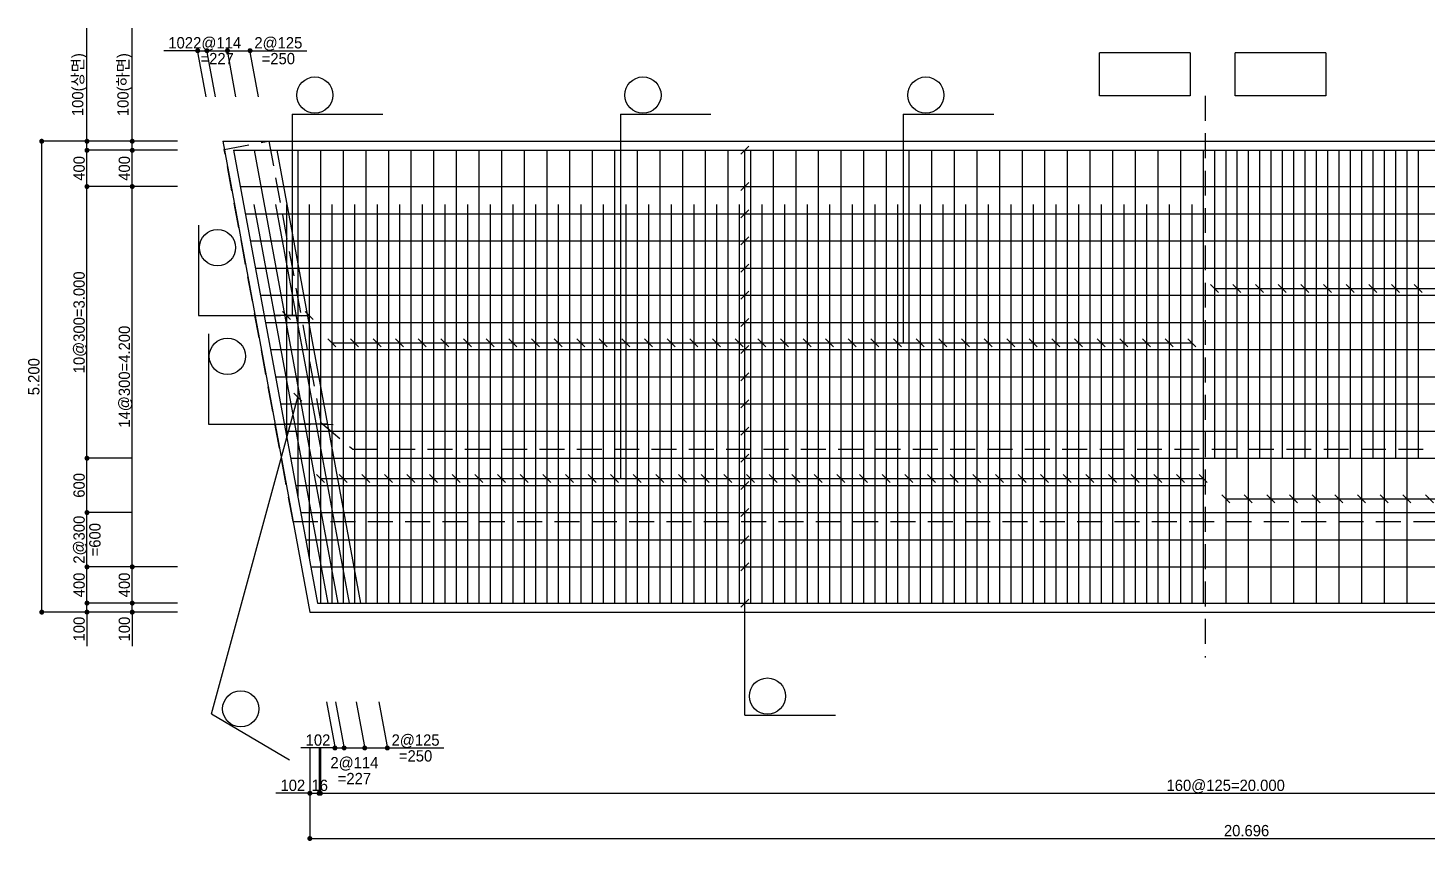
# Model space of a CAD drawing. Extents: x 2629709 to 3675628, y 1179 to 102095.
# Drawn here: x 3149295 to 3164761, y 3100 to 12077 of the extents above; entities that cross this region are included whole.
import ezdxf
from ezdxf.enums import TextEntityAlignment as Align

# ---------------------------------------------------------------- set-up
doc = ezdxf.new("R2010")
doc.units = 0
doc.header["$LTSCALE"] = 550
doc.header["$MEASUREMENT"] = 0
doc.linetypes.add('A-DASHD01', pattern=[0.75, 0.5, -0.25])
for name, color, linetype in [('CS-CNTL', 1, 'A-DASHD01'), ('CS-CONC-MAJR', 4, 'CONTINUOUS'), ('CS-CONC-MINR', 3, 'A-DASHD01'), ('CS-DIML', 1, 'CONTINUOUS'), ('CS-DIMT', 3, 'CONTINUOUS'), ('CS-MISC', 3, 'CONTINUOUS'), ('CS-RBAR-MAJR', 6, 'CONTINUOUS'), ('CS-SYMB', 3, 'CONTINUOUS'), ('CS-SYMB-LIN3', 1, 'CONTINUOUS'), ('CS-TEXT', 3, 'CONTINUOUS'), ('CZ-TEX2', 3, 'CONTINUOUS')]:
    doc.layers.add(name, color=color, linetype=linetype)
doc.styles.add('A_STANDARD', font='Dotum.ttf')

# ---------------------------------------------------------------- blocks, each defined once
blk = doc.blocks.new('CXLEATK')
at = {"layer": 'CS-MISC'}
blk.add_line((-0.883885, 0.883882), (0.883882, -0.883882), dxfattribs=at)
blk = doc.blocks.new('CSBNUM1')
at = {"layer": 'CS-SYMB-LIN3'}
blk.add_line((0, 0), (20, 0), dxfattribs=at)
blk.add_circle((5, 4.2), 4, dxfattribs=at)
at = {"layer": 'CS-TEXT', "style": 'A_STANDARD', "flags": 1}
blk.add_attdef('RB_NO', text='', height=2.5, dxfattribs=at).set_placement((5, 4.2), align=Align.MIDDLE)
for tag, p in [('RB_DIA', (11.5, 1.5)), ('RB_LEN', (1.739, -3.958874))]:
    blk.add_attdef(tag, p, '', height=2.5, dxfattribs=at)
blk = doc.blocks.new('HGPOSMARK')
at = {"layer": 'CS-SYMB-LIN3'}
for p, q in [((-10, 0), (-10, 9.5)), ((10, 9.5), (-10, 9.5)), ((10, 9.5), (10, 0)), ((10, 0), (-10, 0))]:
    blk.add_line(p, q, dxfattribs=at)
at = {"layer": 'CZ-TEX2', "style": 'A_STANDARD', "flags": 1}
blk.add_attdef('DIR', text='', height=4, dxfattribs=at).set_placement((0, 2.515218), align=Align.CENTER)
blk = doc.blocks.new('CXDIMDT2')
at = {"layer": 'CS-MISC', "const_width": 0.5}
blk.add_lwpolyline([(0.25, 0, 1), (-0.25, 0, 1)], format="xyb", close=True, dxfattribs=at)

msp = doc.modelspace()

# ---------------------------------------------------------------- linework, layer by layer
at = {"layer": 'CS-CNTL', "linetype": 'A-DASHD01'}
msp.add_line((3162299, 11327), (3162299, 5127), dxfattribs=at)
at = {"layer": 'CS-CONC-MAJR'}
for p, q in [((3151447, 10827), (3152409, 5627)), ((3151447, 10827), (3172234, 10827)), ((3152409, 5627), (3173104, 5627))]:
    msp.add_line(p, q, dxfattribs=at)
at = {"layer": 'CS-CONC-MINR'}
for p, q in [((3151464, 10737), (3151954, 10827)), ((3151956, 10827), (3152530, 7722)), ((3152224, 6627), (3151464, 10737)), ((3152530, 7722), (3152884, 7427)), ((3152884, 7427), (3171996, 7427)), ((3152224, 6627), (3172937, 6627))]:
    msp.add_line(p, q, dxfattribs=at)
at = {"layer": 'CS-DIML'}
for p, q in [((3149947, 10827), (3149947, 12077)), ((3150447, 10827), (3150447, 12077)), ((3151170, 11827), (3150795, 11827)), ((3151264, 11319), (3151165, 11852)), ((3151170, 11827), (3151272, 11827)), ((3151366, 11319), (3151267, 11852)), ((3151272, 11827), (3151499, 11827)), ((3151593, 11319), (3151494, 11852)), ((3151499, 11827), (3151749, 11827)), ((3151843, 11319), (3151744, 11852)), ((3151749, 11827), (3152374, 11827)), ((3152214, 11127), (3152214, 8902)), ((3155839, 11127), (3155839, 7102)), ((3158964, 11127), (3158964, 8602)), ((3149947, 10827), (3149422, 10827)), ((3149447, 5627), (3149447, 10827)), ((3150447, 10827), (3149922, 10827)), ((3149947, 10727), (3149947, 10827)), ((3150947, 10827), (3150422, 10827)), ((3150447, 10727), (3150447, 10827)), ((3150447, 10727), (3149922, 10727)), ((3149947, 10327), (3149947, 10727)), ((3150947, 10727), (3150422, 10727)), ((3150447, 10327), (3150447, 10727)), ((3157214, 5727), (3157214, 10727)), ((3150447, 10327), (3149922, 10327)), ((3149947, 7327), (3149947, 10327)), ((3150947, 10327), (3150422, 10327)), ((3150447, 6127), (3150447, 10327)), ((3162401, 9202), (3171901, 9202)), ((3151179, 8902), (3152018, 8902)), ((3152257, 8902), (3152018, 8902)), ((3152151, 8902), (3152401, 8902)), ((3152651, 8602), (3162151, 8602)), ((3151323, 4505), (3152276, 8002)), ((3151288, 7702), (3152127, 7702)), ((3152604, 7702), (3152127, 7702)), ((3150447, 7327), (3149922, 7327)), ((3149947, 6727), (3149947, 7327)), ((3152526, 7102), (3162276, 7102)), ((3162526, 6877), (3172026, 6877)), ((3150447, 6727), (3149922, 6727)), ((3149947, 6127), (3149947, 6727)), ((3150447, 6127), (3149922, 6127)), ((3149947, 5727), (3149947, 6127)), ((3150947, 6127), (3150422, 6127)), ((3150447, 5727), (3150447, 6127)), ((3150447, 5727), (3149922, 5727)), ((3149947, 5627), (3149947, 5727)), ((3150947, 5727), (3150422, 5727)), ((3150447, 5627), (3150447, 5727)), ((3157214, 4490), (3157214, 5727)), ((3149947, 5627), (3149422, 5627)), ((3150447, 5627), (3149922, 5627)), ((3149947, 5627), (3149947, 5252)), ((3150947, 5627), (3150422, 5627)), ((3150447, 5627), (3150447, 5252)), ((3152592, 4636), (3152691, 4102)), ((3152694, 4636), (3152793, 4102)), ((3152921, 4636), (3153020, 4102)), ((3153171, 4636), (3153270, 4102)), ((3152686, 4127), (3152311, 4127)), ((3152409, 4127), (3152409, 3602)), ((3152511, 4127), (3152511, 3602)), ((3152526, 4127), (3152526, 3602)), ((3152686, 4127), (3152788, 4127)), ((3152788, 4127), (3153015, 4127)), ((3153015, 4127), (3153265, 4127)), ((3153265, 4127), (3153890, 4127)), ((3152409, 3627), (3152034, 3627)), ((3152409, 3627), (3152511, 3627)), ((3152409, 3627), (3152409, 3102)), ((3152511, 3627), (3152526, 3627)), ((3152526, 3627), (3172526, 3627)), ((3152409, 3127), (3173104, 3127))]:
    msp.add_line(p, q, dxfattribs=at)
at = {"layer": 'CS-RBAR-MAJR'}
for p, q in [((3151567, 10727), (3152492, 5727)), ((3151567, 10727), (3162299, 10727)), ((3151795, 10727), (3152719, 5727)), ((3152045, 10727), (3152969, 5727)), ((3152276, 10727), (3152276, 6895)), ((3152526, 10727), (3152526, 5727)), ((3152776, 10727), (3152776, 5727)), ((3153026, 10727), (3153026, 5727)), ((3153276, 10727), (3153276, 5727)), ((3153526, 10727), (3153526, 5727)), ((3153776, 10727), (3153776, 5727)), ((3154026, 10727), (3154026, 5727)), ((3154276, 10727), (3154276, 5727)), ((3154526, 10727), (3154526, 5727)), ((3154776, 10727), (3154776, 5727)), ((3155026, 10727), (3155026, 5727)), ((3155276, 10727), (3155276, 5727)), ((3155526, 10727), (3155526, 5727)), ((3155776, 10727), (3155776, 5727)), ((3156026, 10727), (3156026, 5727)), ((3156276, 10727), (3156276, 5727)), ((3156526, 10727), (3156526, 5727)), ((3156776, 10727), (3156776, 5727)), ((3157026, 10727), (3157026, 5727)), ((3157276, 10727), (3157276, 5727)), ((3157526, 10727), (3157526, 5727)), ((3157776, 10727), (3157776, 5727)), ((3158026, 10727), (3158026, 5727)), ((3158276, 10727), (3158276, 5727)), ((3158526, 10727), (3158526, 5727)), ((3158776, 10727), (3158776, 5727)), ((3159026, 10727), (3159026, 5727)), ((3159276, 10727), (3159276, 5727)), ((3159526, 10727), (3159526, 5727)), ((3159776, 10727), (3159776, 5727)), ((3160026, 10727), (3160026, 5727)), ((3160276, 10727), (3160276, 5727)), ((3160526, 10727), (3160526, 5727)), ((3160776, 10727), (3160776, 5727)), ((3161026, 10727), (3161026, 5727)), ((3161276, 10727), (3161276, 5727)), ((3161526, 10727), (3161526, 5727)), ((3161776, 10727), (3161776, 5727)), ((3162026, 10727), (3162026, 5727)), ((3162276, 10727), (3162276, 5727)), ((3162299, 10727), (3172150, 10727)), ((3162401, 10727), (3162401, 7327)), ((3162526, 10727), (3162526, 5727)), ((3162651, 10727), (3162651, 7327)), ((3162776, 10727), (3162776, 5727)), ((3162901, 10727), (3162901, 7327)), ((3163026, 10727), (3163026, 5727)), ((3163151, 10727), (3163151, 7327)), ((3163276, 10727), (3163276, 5727)), ((3163401, 10727), (3163401, 7327)), ((3163526, 10727), (3163526, 5727)), ((3163651, 10727), (3163651, 7327)), ((3163776, 10727), (3163776, 5727)), ((3163901, 10727), (3163901, 7327)), ((3164026, 10727), (3164026, 5727)), ((3164151, 10727), (3164151, 7327)), ((3164276, 10727), (3164276, 5727)), ((3164401, 10727), (3164401, 7327)), ((3164526, 10727), (3164526, 5727)), ((3164651, 10727), (3164651, 7327)), ((3151641, 10327), (3162299, 10327)), ((3162299, 10327), (3172217, 10327)), ((3151792, 10127), (3152606, 5727)), ((3152030, 10127), (3152844, 5727)), ((3152151, 10127), (3152151, 7571)), ((3152401, 10127), (3152401, 6219)), ((3152651, 10127), (3152651, 5727)), ((3152901, 10127), (3152901, 5727)), ((3153151, 10127), (3153151, 5727)), ((3153401, 10127), (3153401, 5727)), ((3153651, 10127), (3153651, 5727)), ((3153901, 10127), (3153901, 5727)), ((3154151, 10127), (3154151, 5727)), ((3154401, 10127), (3154401, 5727)), ((3154651, 10127), (3154651, 5727)), ((3154901, 10127), (3154901, 5727)), ((3155151, 10127), (3155151, 5727)), ((3155401, 10127), (3155401, 5727)), ((3155651, 10127), (3155651, 5727)), ((3155901, 10127), (3155901, 5727)), ((3156151, 10127), (3156151, 5727)), ((3156401, 10127), (3156401, 5727)), ((3156651, 10127), (3156651, 5727)), ((3156901, 10127), (3156901, 5727)), ((3157151, 10127), (3157151, 5727)), ((3157401, 10127), (3157401, 5727)), ((3157651, 10127), (3157651, 5727)), ((3157901, 10127), (3157901, 5727)), ((3158151, 10127), (3158151, 5727)), ((3158401, 10127), (3158401, 5727)), ((3158651, 10127), (3158651, 5727)), ((3158901, 10127), (3158901, 5727)), ((3159151, 10127), (3159151, 5727)), ((3159401, 10127), (3159401, 5727)), ((3159651, 10127), (3159651, 5727)), ((3159901, 10127), (3159901, 5727)), ((3160151, 10127), (3160151, 5727)), ((3160401, 10127), (3160401, 5727)), ((3160651, 10127), (3160651, 5727)), ((3160901, 10127), (3160901, 5727)), ((3161151, 10127), (3161151, 5727)), ((3161401, 10127), (3161401, 5727)), ((3161651, 10127), (3161651, 5727)), ((3161901, 10127), (3161901, 5727)), ((3162151, 10127), (3162151, 5727)), ((3151697, 10027), (3162299, 10027)), ((3162299, 10027), (3172267, 10027)), ((3151752, 9727), (3162299, 9727)), ((3162299, 9727), (3172317, 9727)), ((3151808, 9427), (3162299, 9427)), ((3162299, 9427), (3172367, 9427)), ((3151863, 9127), (3162299, 9127)), ((3162299, 9127), (3172417, 9127)), ((3151919, 8827), (3162299, 8827)), ((3162299, 8827), (3172468, 8827)), ((3151974, 8527), (3162299, 8527)), ((3162299, 8527), (3172518, 8527)), ((3152030, 8227), (3162299, 8227)), ((3162299, 8227), (3172568, 8227)), ((3152085, 7927), (3162299, 7927)), ((3162299, 7927), (3172618, 7927)), ((3152141, 7627), (3162299, 7627)), ((3162299, 7627), (3172668, 7627)), ((3152196, 7327), (3162299, 7327)), ((3162299, 7327), (3172719, 7327)), ((3152252, 7027), (3162299, 7027)), ((3152307, 6727), (3162299, 6727)), ((3162299, 6727), (3172819, 6727)), ((3152363, 6427), (3162299, 6427)), ((3162299, 6427), (3172869, 6427)), ((3152418, 6127), (3162299, 6127)), ((3162299, 6127), (3172919, 6127)), ((3152492, 5727), (3162299, 5727)), ((3162299, 5727), (3172986, 5727))]:
    msp.add_line(p, q, dxfattribs=at)

# ---------------------------------------------------------------- block references
at = {"layer": 'CS-RBAR-MAJR', "xscale": 50, "yscale": 50, "zscale": 50}
for p in [(3152214, 11127), (3155839, 11127), (3158964, 11127), (3157214, 4490)]:
    msp.add_blockref('CSBNUM1', p, dxfattribs=at)
at = {"layer": 'CS-RBAR-MAJR'}
for p, xscale, yscale, zscale, rotation in [((3151179, 9902), 50, 50, 50, 270), ((3151288, 8702), 50, 50, 50, 270), ((3151323, 4505), 49.99999999999999, 49.99999999999999, 49.99999999999999, 329.4984559999897)]:
    msp.add_blockref('CSBNUM1', p, dxfattribs=dict(at, xscale=xscale, yscale=yscale, zscale=zscale, rotation=rotation))
at = {"layer": 'CS-SYMB'}
for name, p, xscale, yscale, zscale, rotation in [('CXDIMDT2', (3151170, 11827), 55, 55, 55, 90), ('CXDIMDT2', (3151272, 11827), 55, 55, 55, 90), ('CXDIMDT2', (3151272, 11827), 55, 55, 55, 90), ('CXDIMDT2', (3151499, 11827), 55, 55, 55, 90), ('CXDIMDT2', (3151499, 11827), 55, 55, 55, 90), ('CXDIMDT2', (3151749, 11827), 55, 55, 55, 90), ('CXDIMDT2', (3151749, 11827), 55, 55, 55, 90), ('CXDIMDT2', (3149447, 10827), 55, 55, 55, 90), ('CXDIMDT2', (3149947, 10827), 55, 55, 55, 90), ('CXDIMDT2', (3149947, 10827), 55, 55, 55, 90), ('CXDIMDT2', (3150447, 10827), 55, 55, 55, 90), ('CXDIMDT2', (3150447, 10827), 55, 55, 55, 90), ('CXDIMDT2', (3149947, 10727), 55, 55, 55, 90), ('CXDIMDT2', (3149947, 10727), 55, 55, 55, 90), ('CXDIMDT2', (3150447, 10727), 55, 55, 55, 90), ('CXDIMDT2', (3150447, 10727), 55, 55, 55, 90), ('CXLEATK', (3157214, 10727), 50, 50, 50, 270), ('CXLEATK', (3157214, 10327), 50, 50, 50, 270), ('CXDIMDT2', (3149947, 10327), 55, 55, 55, 90), ('CXDIMDT2', (3149947, 10327), 55, 55, 55, 90), ('CXDIMDT2', (3150447, 10327), 55, 55, 55, 90), ('CXDIMDT2', (3150447, 10327), 55, 55, 55, 90), ('CXLEATK', (3157214, 10027), 50, 50, 50, 270), ('CXLEATK', (3157214, 9727), 50, 50, 50, 270), ('CXLEATK', (3157214, 9427), 50, 50, 50, 270), ('CXLEATK', (3157214, 9127), 50, 50, 50, 270), ('CXLEATK', (3162401, 9202), 50, 50, 50, 180), ('CXLEATK', (3162651, 9202), 50, 50, 50, 180), ('CXLEATK', (3162901, 9202), 50, 50, 50, 180), ('CXLEATK', (3163151, 9202), 50, 50, 50, 180), ('CXLEATK', (3163401, 9202), 50, 50, 50, 180), ('CXLEATK', (3163651, 9202), 50, 50, 50, 180), ('CXLEATK', (3163901, 9202), 50, 50, 50, 180), ('CXLEATK', (3164151, 9202), 50, 50, 50, 180), ('CXLEATK', (3164401, 9202), 50, 50, 50, 180), ('CXLEATK', (3164651, 9202), 50, 50, 50, 180), ('CXLEATK', (3152018, 8902), 50, 50, 50, 42.97640300000003), ('CXLEATK', (3152151, 8902), 50, 50, 50, 180), ('CXLEATK', (3152257, 8902), 50, 50, 50, 42.97640300000003), ('CXLEATK', (3152401, 8902), 50, 50, 50, 180), ('CXLEATK', (3157214, 8827), 50, 50, 50, 270), ('CXLEATK', (3152651, 8602), 50, 50, 50, 180), ('CXLEATK', (3152901, 8602), 50, 50, 50, 180), ('CXLEATK', (3153151, 8602), 50, 50, 50, 180), ('CXLEATK', (3153401, 8602), 50, 50, 50, 180), ('CXLEATK', (3153651, 8602), 50, 50, 50, 180), ('CXLEATK', (3153901, 8602), 50, 50, 50, 180), ('CXLEATK', (3154151, 8602), 50, 50, 50, 180), ('CXLEATK', (3154401, 8602), 50, 50, 50, 180), ('CXLEATK', (3154651, 8602), 50, 50, 50, 180), ('CXLEATK', (3154901, 8602), 50, 50, 50, 180), ('CXLEATK', (3155151, 8602), 50, 50, 50, 180), ('CXLEATK', (3155401, 8602), 50, 50, 50, 180), ('CXLEATK', (3155651, 8602), 50, 50, 50, 180), ('CXLEATK', (3155901, 8602), 50, 50, 50, 180), ('CXLEATK', (3156151, 8602), 50, 50, 50, 180), ('CXLEATK', (3156401, 8602), 50, 50, 50, 180), ('CXLEATK', (3156651, 8602), 50, 50, 50, 180), ('CXLEATK', (3156901, 8602), 50, 50, 50, 180), ('CXLEATK', (3157151, 8602), 50, 50, 50, 180), ('CXLEATK', (3157214, 8527), 50, 50, 50, 270), ('CXLEATK', (3157401, 8602), 50, 50, 50, 180), ('CXLEATK', (3157651, 8602), 50, 50, 50, 180), ('CXLEATK', (3157901, 8602), 50, 50, 50, 180), ('CXLEATK', (3158151, 8602), 50, 50, 50, 180), ('CXLEATK', (3158401, 8602), 50, 50, 50, 180), ('CXLEATK', (3158651, 8602), 50, 50, 50, 180), ('CXLEATK', (3158901, 8602), 50, 50, 50, 180), ('CXLEATK', (3159151, 8602), 50, 50, 50, 180), ('CXLEATK', (3159401, 8602), 50, 50, 50, 180), ('CXLEATK', (3159651, 8602), 50, 50, 50, 180), ('CXLEATK', (3159901, 8602), 50, 50, 50, 180), ('CXLEATK', (3160151, 8602), 50, 50, 50, 180), ('CXLEATK', (3160401, 8602), 50, 50, 50, 180), ('CXLEATK', (3160651, 8602), 50, 50, 50, 180), ('CXLEATK', (3160901, 8602), 50, 50, 50, 180), ('CXLEATK', (3161151, 8602), 50, 50, 50, 180), ('CXLEATK', (3161401, 8602), 50, 50, 50, 180), ('CXLEATK', (3161651, 8602), 50, 50, 50, 180), ('CXLEATK', (3161901, 8602), 50, 50, 50, 180), ('CXLEATK', (3162151, 8602), 50, 50, 50, 180), ('CXLEATK', (3157214, 8227), 50, 50, 50, 270), ('CXLEATK', (3152276, 8002), 50, 50, 50, 180), ('CXLEATK', (3157214, 7927), 50, 50, 50, 270), ('CXLEATK', (3152127, 7702), 50, 50, 50, 42.97640300000003), ('CXLEATK', (3152354, 7702), 50, 50, 50, 42.97640300000003), ('CXLEATK', (3152604, 7702), 50, 50, 50, 42.97640300000003), ('CXLEATK', (3157214, 7627), 50, 50, 50, 270), ('CXDIMDT2', (3149947, 7327), 55, 55, 55, 90), ('CXDIMDT2', (3149947, 7327), 55, 55, 55, 90), ('CXLEATK', (3157214, 7327), 50, 50, 50, 270), ('CXLEATK', (3152526, 7102), 50, 50, 50, 180), ('CXLEATK', (3152776, 7102), 50, 50, 50, 180), ('CXLEATK', (3153026, 7102), 50, 50, 50, 180), ('CXLEATK', (3153276, 7102), 50, 50, 50, 180), ('CXLEATK', (3153526, 7102), 50, 50, 50, 180), ('CXLEATK', (3153776, 7102), 50, 50, 50, 180), ('CXLEATK', (3154026, 7102), 50, 50, 50, 180), ('CXLEATK', (3154276, 7102), 50, 50, 50, 180), ('CXLEATK', (3154526, 7102), 50, 50, 50, 180), ('CXLEATK', (3154776, 7102), 50, 50, 50, 180), ('CXLEATK', (3155026, 7102), 50, 50, 50, 180), ('CXLEATK', (3155276, 7102), 50, 50, 50, 180), ('CXLEATK', (3155526, 7102), 50, 50, 50, 180), ('CXLEATK', (3155776, 7102), 50, 50, 50, 180), ('CXLEATK', (3156026, 7102), 50, 50, 50, 180), ('CXLEATK', (3156276, 7102), 50, 50, 50, 180), ('CXLEATK', (3156526, 7102), 50, 50, 50, 180), ('CXLEATK', (3156776, 7102), 50, 50, 50, 180), ('CXLEATK', (3157026, 7102), 50, 50, 50, 180), ('CXLEATK', (3157276, 7102), 50, 50, 50, 180), ('CXLEATK', (3157526, 7102), 50, 50, 50, 180), ('CXLEATK', (3157776, 7102), 50, 50, 50, 180), ('CXLEATK', (3158026, 7102), 50, 50, 50, 180), ('CXLEATK', (3158276, 7102), 50, 50, 50, 180), ('CXLEATK', (3158526, 7102), 50, 50, 50, 180), ('CXLEATK', (3158776, 7102), 50, 50, 50, 180), ('CXLEATK', (3159026, 7102), 50, 50, 50, 180), ('CXLEATK', (3159276, 7102), 50, 50, 50, 180), ('CXLEATK', (3159526, 7102), 50, 50, 50, 180), ('CXLEATK', (3159776, 7102), 50, 50, 50, 180), ('CXLEATK', (3160026, 7102), 50, 50, 50, 180), ('CXLEATK', (3160276, 7102), 50, 50, 50, 180), ('CXLEATK', (3160526, 7102), 50, 50, 50, 180), ('CXLEATK', (3160776, 7102), 50, 50, 50, 180), ('CXLEATK', (3161026, 7102), 50, 50, 50, 180), ('CXLEATK', (3161276, 7102), 50, 50, 50, 180), ('CXLEATK', (3161526, 7102), 50, 50, 50, 180), ('CXLEATK', (3161776, 7102), 50, 50, 50, 180), ('CXLEATK', (3162026, 7102), 50, 50, 50, 180), ('CXLEATK', (3162276, 7102), 50, 50, 50, 180), ('CXLEATK', (3157214, 7027), 50, 50, 50, 270), ('CXLEATK', (3162526, 6877), 50, 50, 50, 180), ('CXLEATK', (3162776, 6877), 50, 50, 50, 180), ('CXLEATK', (3163026, 6877), 50, 50, 50, 180), ('CXLEATK', (3163276, 6877), 50, 50, 50, 180), ('CXLEATK', (3163526, 6877), 50, 50, 50, 180), ('CXLEATK', (3163776, 6877), 50, 50, 50, 180), ('CXLEATK', (3164026, 6877), 50, 50, 50, 180), ('CXLEATK', (3164276, 6877), 50, 50, 50, 180), ('CXLEATK', (3164526, 6877), 50, 50, 50, 180), ('CXLEATK', (3164776, 6877), 50, 50, 50, 180), ('CXDIMDT2', (3149947, 6727), 55, 55, 55, 90), ('CXDIMDT2', (3149947, 6727), 55, 55, 55, 90), ('CXLEATK', (3157214, 6727), 50, 50, 50, 270), ('CXLEATK', (3157214, 6427), 50, 50, 50, 270), ('CXDIMDT2', (3149947, 6127), 55, 55, 55, 90), ('CXDIMDT2', (3149947, 6127), 55, 55, 55, 90), ('CXDIMDT2', (3150447, 6127), 55, 55, 55, 90), ('CXDIMDT2', (3150447, 6127), 55, 55, 55, 90), ('CXLEATK', (3157214, 6127), 50, 50, 50, 270), ('CXDIMDT2', (3149947, 5727), 55, 55, 55, 90), ('CXDIMDT2', (3149947, 5727), 55, 55, 55, 90), ('CXDIMDT2', (3150447, 5727), 55, 55, 55, 90), ('CXDIMDT2', (3150447, 5727), 55, 55, 55, 90), ('CXLEATK', (3157214, 5727), 50, 50, 50, 270), ('CXDIMDT2', (3149447, 5627), 55, 55, 55, 90), ('CXDIMDT2', (3149947, 5627), 55, 55, 55, 90), ('CXDIMDT2', (3150447, 5627), 55, 55, 55, 90), ('CXDIMDT2', (3152686, 4127), 55, 55, 55, 90), ('CXDIMDT2', (3152788, 4127), 55, 55, 55, 90), ('CXDIMDT2', (3152788, 4127), 55, 55, 55, 90), ('CXDIMDT2', (3153015, 4127), 55, 55, 55, 90), ('CXDIMDT2', (3153015, 4127), 55, 55, 55, 90), ('CXDIMDT2', (3153265, 4127), 55, 55, 55, 90), ('CXDIMDT2', (3153265, 4127), 55, 55, 55, 90), ('CXDIMDT2', (3152409, 3627), 55, 55, 55, 90), ('CXDIMDT2', (3152511, 3627), 55, 55, 55, 90), ('CXDIMDT2', (3152511, 3627), 55, 55, 55, 90), ('CXDIMDT2', (3152526, 3627), 55, 55, 55, 90), ('CXDIMDT2', (3152526, 3627), 55, 55, 55, 90), ('CXDIMDT2', (3152409, 3127), 55, 55, 55, 90)]:
    msp.add_blockref(name, p, dxfattribs=dict(at, xscale=xscale, yscale=yscale, zscale=zscale, rotation=rotation))
at = {"layer": 'CS-SYMB', "xscale": 50, "yscale": 50, "zscale": 50}
for p in [(3161632, 11327), (3163131, 11327)]:
    msp.add_blockref('HGPOSMARK', p, dxfattribs=at)

# ---------------------------------------------------------------- texts
at = {"layer": 'CS-DIMT', "style": 'A_STANDARD'}
for s, rotation, p in [('102', 360, (3150982, 11852)), ('2@114', 360, (3151385, 11852)), ('2@125', 360, (3152061, 11852)), ('100(상면)', 450, (3149907, 11452)), ('100(하면)', 450, (3150407, 11452)), ('400', 450, (3149922, 10527)), ('400', 450, (3150422, 10527)), ('10@300=3.000', 450, (3149922, 8827)), ('14@300=4.200', 450, (3150422, 8227)), ('5.200', 450, (3149422, 8227)), ('600', 450, (3149922, 7027)), ('2@300', 450, (3149922, 6427)), ('400', 450, (3149922, 5927)), ('400', 450, (3150422, 5927)), ('100', 450, (3149922, 5440)), ('100', 450, (3150422, 5440)), ('102', 360, (3152499, 4152)), ('2@125', 360, (3153577, 4152)), ('2@114', 360, (3152901, 3902)), ('102', 360, (3152221, 3652)), ('16', 360, (3152518, 3652)), ('160@125=20.000', 360, (3162526, 3652)), ('20.696', 360, (3162757, 3152))]:
    msp.add_text(s, height=125, rotation=rotation, dxfattribs=at).set_placement(p, align=Align.CENTER)
for s, rotation, p in [('=227', 360, (3151385, 11802)), ('=250', 360, (3152061, 11802)), ('=600', 450, (3149972, 6427)), ('=250', 360, (3153577, 4102)), ('=227', 360, (3152901, 3852))]:
    msp.add_text(s, height=125, rotation=rotation, dxfattribs=at).set_placement(p, align=Align.TOP_CENTER)

doc.saveas('drawing.dxf')
